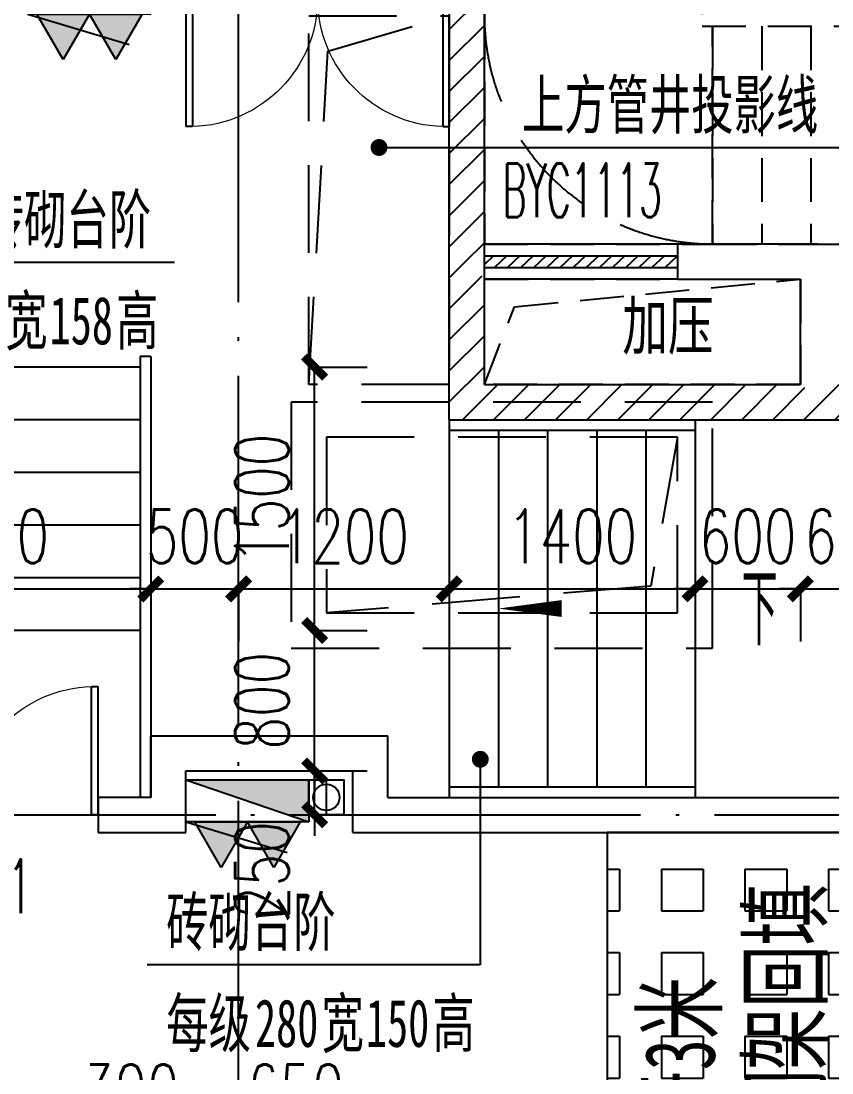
# Model space of a CAD drawing. Header units: millimetres. Extents: x 12325263 to 13848842, y -1463133 to 573208.
# Drawn here: x 12596558 to 12601177, y -1355956 to -1349967 of the extents above; entities that cross this region are included whole.
import ezdxf

# ---------------------------------------------------------------- set-up
doc = ezdxf.new("R2010")
doc.units = ezdxf.units.MM
doc.header["$LTSCALE"] = 1000
for name, pattern in [('ACAD_ISO02W100', [15, 12, -3]), ('DASHED2', [0.375, 0.25, -0.125]), ('DOTE', [2.42, 2, -0.2, 0.02, -0.2])]:
    doc.linetypes.add(name, pattern=pattern)
for name, color, linetype in [('#s-灭火器', 20, 'Continuous'), ('A-ANNO-DIMS', 83, 'Continuous'), ('A-ANNO-TEXT', 7, 'Continuous'), ('A-AXIS', 16, 'DOTE'), ('A-WALL', 5, 'Continuous'), ('A-WALL-PATT', 8, 'Continuous'), ('A_WALL(防火墙)', 151, 'Continuous'), ('AXIS', 3, 'Continuous'), ('DIM_SYMB', 3, 'Continuous'), ('DOOR_FIRE', 1, 'Continuous'), ('EQUIP_消火栓', 7, 'Continuous'), ('PUB_DIM', 83, 'Continuous'), ('PUB_TEXT', 7, 'Continuous'), ('STAIR', 2, 'Continuous'), ('VPIPE-消防高', 3, 'Continuous'), ('WINDOW', 4, 'Continuous'), ('WINDOW_TEXT', 7, 'Continuous'), ('人防墙', 6, 'Continuous'), ('人防平时标注', 42, 'Continuous'), ('投影线', 6, 'ACAD_ISO02W100'), ('水条件', 1, 'Continuous')]:
    doc.layers.add(name, color=color, linetype=linetype)
doc.styles.add('_TCH_DIM', font='SIMPLEX.shx', dxfattribs={"width": 0.7, "bigfont": 'GBCBIG.shx'})
doc.styles.add('_TCH_DIM_T3', font='SIMPLEX.shx', dxfattribs={"width": 0.705882, "bigfont": 'GBCBIG.shx'})
doc.styles.add('_TCH_WINDOW', font='SIMPLEX', dxfattribs={"width": 0.7, "height": 3.5, "bigfont": 'GBCBIG'})
doc.styles.add('TITXV', font='', dxfattribs={"width": 0.7})
doc.styles.add('宋体', font='', dxfattribs={"width": 0.65})
doc.styles.add('标注宋体', font='', dxfattribs={"width": 0.6})
doc.styles.get('TITXV').set_extended_font_data('SimSun')
doc.styles.get('宋体').set_extended_font_data('SimSun')
doc.styles.get('标注宋体').set_extended_font_data('NSimSun')
doc.dimstyles.new('_TCH_ARCH&&120', dxfattribs={"dimtxt": 306, "dimasz": 120, "dimexe": 300, "dimexo": 360, "dimgap": 147, "dimtad": 1, "dimdec": 0, "dimzin": 0, "dimdsep": 46, "dimtxsty": '_TCH_DIM_T3', "dimblk": 'ARCHTICK', "dimcen": 0.09, "dimclrt": 7, "dimazin": 2, "dimtfac": 1, "dimtdec": 0, "dimtix": 1, "dimtmove": 2, "dimatfit": 3, "dimfxl": 1, "dimfxlon": 1, "dimtolj": 1, "dimtzin": 0, "dimarcsym": 0})
pattern_1 = [(45, (0, 89.76), (-88.388383, 88.388383), [])]

# ---------------------------------------------------------------- blocks, each defined once
blk = doc.blocks.new('asdgafgf20230228-rf3')
at = {"layer": '人防平时标注'}
h = blk.add_hatch(dxfattribs=at)
h.set_pattern_fill('SQUARE', color=8, scale=150, angle=-90.00007)
h.set_pattern_definition([(269.9999303, (-12540076.84, 1360336.82), (238.125, -0.0002897), [238.125, -238.125]), (359.9999303, (-12540076.84, 1360336.82), (0.0002897, 238.125), [238.125, -238.125])])
h.paths.add_polyline_path([(60020, 5750), (56920, 5750), (56920, -650), (60020, -650)])
blk.add_lwpolyline([(60020, 5750), (56920, 5750), (56920, -650), (60020, -650)], close=True, dxfattribs=at)
at = {"layer": '人防平时标注', "style": '标注宋体', "width": 0.65}
for s, p in [('待人防门安装并打开后用预制钢架回填', (58132.5, -567.5, 0)), ('该区域结构降板50，净高不小于3米', (57532.5, -567.5, 0))]:
    blk.add_text(s, height=400, rotation=89.99993, dxfattribs=at).set_placement(p)
blk = doc.blocks.new('灭火器')
at = {"layer": '#s-灭火器', "ltscale": 1000}
for points in [[(292444.1, 59706.6), (292144.1, 59706.6), (292294.1, 59446.8)], [(292744.1, 59706.6), (292444.1, 59706.6), (292594.1, 59446.8)]]:
    blk.add_hatch(color=256, dxfattribs=at).paths.add_polyline_path(points)
for points in [[(292294.1, 59446.8), (292444.1, 59706.6), (292144.1, 59706.6)], [(292594.1, 59446.8), (292744.1, 59706.6), (292444.1, 59706.6)]]:
    blk.add_lwpolyline(points, close=True, dxfattribs=at)
blk = doc.blocks.new('$TWTSYS$00000508')
for p, q in [((-0.5, 0.5), (0.3236, 1.2241)), ((-0.5, 0.5), (-0.5, -0.5)), ((-0.5, -0.5), (0.5, 0.5)), ((0.5, 0.5), (-0.5, 0.5)), ((0.5, -0.5), (0.5, 0.5)), ((-0.5, -0.5), (0.5, -0.5))]:
    blk.add_line(p, q)
blk.add_solid([(0.5, -0.5), (0.5, 0.5), (-0.5, -0.5)])
blk = doc.blocks.new('消火栓')
at = {"layer": '#s-灭火器', "rotation": 180.0000000000001}
blk.add_blockref('灭火器', (12864422.1, 734931.8), dxfattribs=at)
at = {"layer": 'EQUIP_消火栓', "xscale": 700, "yscale": 240, "zscale": 700}
blk.add_blockref('$TWTSYS$00000508', (12571977.9, 675105.2), dxfattribs=at)
blk = doc.blocks.new('管位')
at = {"layer": '水条件'}
blk.add_line((12573126, 675360.4), (12573126, 675160.4), dxfattribs=at)
blk.add_lwpolyline([(12573026, 675360.4), (12573226, 675360.4), (12573226, 675160.4), (12573026, 675160.4)], close=True, dxfattribs=at)
blk = doc.blocks.new('asdfsadfasdfsa')
at = {"layer": 'VPIPE-消防高'}
blk.add_circle((40100, 1050), 75, dxfattribs=at)
at = {"xscale": -1, "rotation": 180}
for p in [(-12533228, 680735.2), (-12532328, 676135.2)]:
    blk.add_blockref('消火栓', p, dxfattribs=at)
at = {"layer": '水条件', "rotation": 180}
blk.add_blockref('管位', (12613225.9, 676310.4), dxfattribs=at)
blk = doc.blocks.new('agadgsgh')
at = {"layer": '投影线', "linetype": 'DASHED2', "ltscale": 2}
for points in [[(23799.7, -51249.9), (26199.7, -51249.9), (26199.7, -49849.9), (23799.7, -49849.9)], [(23999.7, -51049.9), (25999.7, -51049.9), (25999.7, -50049.9), (23999.7, -50049.9)]]:
    blk.add_lwpolyline(points, close=True, dxfattribs=at)
blk.add_lwpolyline([(25999.7, -50049.9), (25848.4, -50897.1), (23999.7, -51049.9)], dxfattribs=at)
blk = doc.blocks.new('qlzw')
at = {"layer": 'A-AXIS'}
for p, q in [((12464366.8, 979489.8), (12464366.8, 1082089.8)), ((12411416.8, 1027389.8), (12486866.8, 1027389.8))]:
    blk.add_line(p, q, dxfattribs=at)
blk = doc.blocks.new('_ArchTick')
at = {"color": 0, "linetype": 'ByBlock', "const_width": 0.4}
blk.add_lwpolyline([(-0.5, -0.5), (0.5, 0.5)], dxfattribs=at)
blk = doc.blocks.new('*D3249')
at = {"layer": 'A-ANNO-DIMS', "color": 0, "lineweight": -2, "transparency": 16777216}
for p, q in [((12597496.8, -1356359), (12597496.8, -1356660)), ((12597496.8, -1356360), (12597796.8, -1356360)), ((12597796.8, -1356359), (12597796.8, -1356660))]:
    blk.add_line(p, q, dxfattribs=at)
at = {"layer": 'Defpoints', "color": 0, "transparency": 16777216}
for p in [(12597496.8, -1354586.8), (12597796.8, -1354586.8), (12597796.8, -1356360)]:
    blk.add_point(p, dxfattribs=at)
at = {"layer": 'A-ANNO-DIMS', "color": 0, "lineweight": -2, "transparency": 16777216, "xscale": 120, "yscale": 120, "zscale": 120, "rotation": 180}
blk.add_blockref('_ArchTick', (12597496.8, -1356360), dxfattribs=at)
at = {"layer": 'A-ANNO-DIMS', "color": 0, "lineweight": -2, "transparency": 16777216, "xscale": 120, "yscale": 120, "zscale": 120}
blk.add_blockref('_ArchTick', (12597796.8, -1356360), dxfattribs=at)
at = {"layer": 'A-ANNO-DIMS', "color": 7, "transparency": 16777216, "insert": (12597182.4, -1356060), "char_height": 306, "attachment_point": 5, "style": '_TCH_DIM_T3'}
blk.add_mtext('\\A1;300', dxfattribs=at)
blk = doc.blocks.new('*D3250')
at = {"layer": 'A-ANNO-DIMS', "color": 0, "lineweight": -2, "transparency": 16777216}
for p, q in [((12597796.8, -1356360), (12597676.8, -1356360)), ((12597796.8, -1356359), (12597796.8, -1356660)), ((12597796.8, -1356360), (12598446.8, -1356360)), ((12598446.8, -1356359), (12598446.8, -1356660)), ((12598446.8, -1356360), (12598566.8, -1356360))]:
    blk.add_line(p, q, dxfattribs=at)
at = {"layer": 'Defpoints', "color": 0, "transparency": 16777216}
for p in [(12597796.8, -1354586.8), (12598446.8, -1354586.8), (12598446.8, -1356360)]:
    blk.add_point(p, dxfattribs=at)
at = {"layer": 'A-ANNO-DIMS', "color": 0, "lineweight": -2, "transparency": 16777216, "xscale": 120, "yscale": 120, "zscale": 120}
blk.add_blockref('_ArchTick', (12597796.8, -1356360), dxfattribs=at)
at = {"layer": 'A-ANNO-DIMS', "color": 0, "lineweight": -2, "transparency": 16777216, "xscale": 120, "yscale": 120, "zscale": 120, "rotation": 180}
blk.add_blockref('_ArchTick', (12598446.8, -1356360), dxfattribs=at)
at = {"layer": 'A-ANNO-DIMS', "color": 7, "transparency": 16777216, "insert": (12598121.8, -1356060), "char_height": 306, "attachment_point": 5, "style": '_TCH_DIM_T3'}
blk.add_mtext('\\A1;650', dxfattribs=at)
blk = doc.blocks.new('*D3281')
at = {"layer": 'A-ANNO-DIMS', "color": 0, "lineweight": -2, "transparency": 16777216}
for p, q in [((12598229, -1351936.8), (12598530, -1351936.8)), ((12598230, -1353436.8), (12598230, -1351936.8)), ((12598229, -1353436.8), (12598530, -1353436.8))]:
    blk.add_line(p, q, dxfattribs=at)
at = {"layer": 'Defpoints', "color": 0, "transparency": 16777216}
for p in [(12597236.8, -1351936.8), (12598230, -1351936.8), (12597236.8, -1353436.8)]:
    blk.add_point(p, dxfattribs=at)
at = {"layer": 'A-ANNO-DIMS', "color": 0, "lineweight": -2, "transparency": 16777216, "xscale": 120, "yscale": 120, "zscale": 120}
for p, rotation in [((12598230, -1351936.8), 90), ((12598230, -1353436.8), 270)]:
    blk.add_blockref('_ArchTick', p, dxfattribs=dict(at, rotation=rotation))
at = {"layer": 'A-ANNO-DIMS', "color": 7, "transparency": 16777216, "insert": (12597930, -1352686.8), "char_height": 306, "attachment_point": 5, "rotation": 90, "style": '_TCH_DIM_T3'}
blk.add_mtext('\\A1;1500', dxfattribs=at)
blk = doc.blocks.new('*D3282')
at = {"layer": 'A-ANNO-DIMS', "color": 0, "lineweight": -2, "transparency": 16777216}
for p, q in [((12598230, -1353436.8), (12598230, -1353316.8)), ((12598229, -1353436.8), (12598530, -1353436.8)), ((12598230, -1354236.8), (12598230, -1353436.8)), ((12598229, -1354236.8), (12598530, -1354236.8)), ((12598230, -1354236.8), (12598230, -1354356.8))]:
    blk.add_line(p, q, dxfattribs=at)
at = {"layer": 'Defpoints', "color": 0, "transparency": 16777216}
for p in [(12597236.8, -1353436.8), (12598230, -1353436.8), (12597236.8, -1354236.8)]:
    blk.add_point(p, dxfattribs=at)
at = {"layer": 'A-ANNO-DIMS', "color": 0, "lineweight": -2, "transparency": 16777216, "xscale": 120, "yscale": 120, "zscale": 120}
for p, rotation in [((12598230, -1353436.8), 270), ((12598230, -1354236.8), 90)]:
    blk.add_blockref('_ArchTick', p, dxfattribs=dict(at, rotation=rotation))
at = {"layer": 'A-ANNO-DIMS', "color": 7, "transparency": 16777216, "insert": (12597930, -1353836.8), "char_height": 306, "attachment_point": 5, "rotation": 90, "style": '_TCH_DIM_T3'}
blk.add_mtext('\\A1;800', dxfattribs=at)
blk = doc.blocks.new('*D3283')
at = {"layer": 'A-ANNO-DIMS', "color": 0, "lineweight": -2, "transparency": 16777216}
for p, q in [((12598230, -1354236.8), (12598230, -1354116.8)), ((12598229, -1354236.8), (12598530, -1354236.8)), ((12598230, -1354486.8), (12598230, -1354236.8)), ((12598229, -1354486.8), (12598530, -1354486.8)), ((12598230, -1354486.8), (12598230, -1354606.8))]:
    blk.add_line(p, q, dxfattribs=at)
at = {"layer": 'Defpoints', "color": 0, "transparency": 16777216}
for p in [(12597236.8, -1354236.8), (12598230, -1354236.8), (12597236.8, -1354486.8)]:
    blk.add_point(p, dxfattribs=at)
at = {"layer": 'A-ANNO-DIMS', "color": 0, "lineweight": -2, "transparency": 16777216, "xscale": 120, "yscale": 120, "zscale": 120}
for p, rotation in [((12598230, -1354236.8), 270), ((12598230, -1354486.8), 90)]:
    blk.add_blockref('_ArchTick', p, dxfattribs=dict(at, rotation=rotation))
at = {"layer": 'A-ANNO-DIMS', "color": 7, "transparency": 16777216, "insert": (12597930, -1354801.2), "char_height": 306, "attachment_point": 5, "rotation": 90, "style": '_TCH_DIM_T3'}
blk.add_mtext('\\A1;250', dxfattribs=at)
blk = doc.blocks.new('*D3574')
at = {"layer": 'Defpoints', "color": 0, "transparency": 16777216}
for p in [(12595396.8, -1352036.8), (12597296.8, -1352036.8), (12597296.8, -1353200)]:
    blk.add_point(p, dxfattribs=at)
at = {"layer": 'PUB_DIM', "color": 0, "lineweight": -2, "transparency": 16777216}
for p, q in [((12595396.8, -1353199), (12595396.8, -1353500)), ((12595396.8, -1353200), (12597296.8, -1353200)), ((12597296.8, -1353199), (12597296.8, -1353500))]:
    blk.add_line(p, q, dxfattribs=at)
at = {"layer": 'PUB_DIM', "color": 0, "lineweight": -2, "transparency": 16777216, "xscale": 120, "yscale": 120, "zscale": 120, "rotation": 180}
blk.add_blockref('_ArchTick', (12595396.8, -1353200), dxfattribs=at)
at = {"layer": 'PUB_DIM', "color": 0, "lineweight": -2, "transparency": 16777216, "xscale": 120, "yscale": 120, "zscale": 120}
blk.add_blockref('_ArchTick', (12597296.8, -1353200), dxfattribs=at)
at = {"layer": 'PUB_DIM', "color": 7, "transparency": 16777216, "insert": (12596346.8, -1352900), "char_height": 306, "attachment_point": 5, "style": '_TCH_DIM_T3'}
blk.add_mtext('\\A1;1900', dxfattribs=at)
blk = doc.blocks.new('*D3575')
at = {"layer": 'Defpoints', "color": 0, "transparency": 16777216}
for p in [(12597296.8, -1352036.8), (12597796.8, -1352036.8), (12597796.8, -1353200)]:
    blk.add_point(p, dxfattribs=at)
at = {"layer": 'PUB_DIM', "color": 0, "lineweight": -2, "transparency": 16777216}
for p, q in [((12597296.8, -1353200), (12597176.8, -1353200)), ((12597296.8, -1353199), (12597296.8, -1353500)), ((12597296.8, -1353200), (12597796.8, -1353200)), ((12597796.8, -1353199), (12597796.8, -1353500)), ((12597796.8, -1353200), (12597916.8, -1353200))]:
    blk.add_line(p, q, dxfattribs=at)
at = {"layer": 'PUB_DIM', "color": 0, "lineweight": -2, "transparency": 16777216, "xscale": 120, "yscale": 120, "zscale": 120}
blk.add_blockref('_ArchTick', (12597296.8, -1353200), dxfattribs=at)
at = {"layer": 'PUB_DIM', "color": 0, "lineweight": -2, "transparency": 16777216, "xscale": 120, "yscale": 120, "zscale": 120, "rotation": 180}
blk.add_blockref('_ArchTick', (12597796.8, -1353200), dxfattribs=at)
at = {"layer": 'PUB_DIM', "color": 7, "transparency": 16777216, "insert": (12597546.8, -1352900), "char_height": 306, "attachment_point": 5, "style": '_TCH_DIM_T3'}
blk.add_mtext('\\A1;500', dxfattribs=at)
blk = doc.blocks.new('*D3576')
at = {"layer": 'Defpoints', "color": 0, "transparency": 16777216}
for p in [(12597796.8, -1352036.8), (12598996.8, -1352036.8), (12598996.8, -1353200)]:
    blk.add_point(p, dxfattribs=at)
at = {"layer": 'PUB_DIM', "color": 0, "lineweight": -2, "transparency": 16777216}
for p, q in [((12597796.8, -1353199), (12597796.8, -1353500)), ((12597796.8, -1353200), (12598996.8, -1353200)), ((12598996.8, -1353199), (12598996.8, -1353500))]:
    blk.add_line(p, q, dxfattribs=at)
at = {"layer": 'PUB_DIM', "color": 0, "lineweight": -2, "transparency": 16777216, "xscale": 120, "yscale": 120, "zscale": 120, "rotation": 180}
blk.add_blockref('_ArchTick', (12597796.8, -1353200), dxfattribs=at)
at = {"layer": 'PUB_DIM', "color": 0, "lineweight": -2, "transparency": 16777216, "xscale": 120, "yscale": 120, "zscale": 120}
blk.add_blockref('_ArchTick', (12598996.8, -1353200), dxfattribs=at)
at = {"layer": 'PUB_DIM', "color": 7, "transparency": 16777216, "insert": (12598396.8, -1352900), "char_height": 306, "attachment_point": 5, "style": '_TCH_DIM_T3'}
blk.add_mtext('\\A1;1200', dxfattribs=at)
blk = doc.blocks.new('*D3577')
at = {"layer": 'Defpoints', "color": 0, "transparency": 16777216}
for p in [(12598996.8, -1352036.8), (12600396.8, -1352036.8), (12600396.8, -1353200)]:
    blk.add_point(p, dxfattribs=at)
at = {"layer": 'PUB_DIM', "color": 0, "lineweight": -2, "transparency": 16777216}
for p, q in [((12598996.8, -1353199), (12598996.8, -1353500)), ((12598996.8, -1353200), (12600396.8, -1353200)), ((12600396.8, -1353199), (12600396.8, -1353500))]:
    blk.add_line(p, q, dxfattribs=at)
at = {"layer": 'PUB_DIM', "color": 0, "lineweight": -2, "transparency": 16777216, "xscale": 120, "yscale": 120, "zscale": 120, "rotation": 180}
blk.add_blockref('_ArchTick', (12598996.8, -1353200), dxfattribs=at)
at = {"layer": 'PUB_DIM', "color": 0, "lineweight": -2, "transparency": 16777216, "xscale": 120, "yscale": 120, "zscale": 120}
blk.add_blockref('_ArchTick', (12600396.8, -1353200), dxfattribs=at)
at = {"layer": 'PUB_DIM', "color": 7, "transparency": 16777216, "insert": (12599696.8, -1352900), "char_height": 306, "attachment_point": 5, "style": '_TCH_DIM_T3'}
blk.add_mtext('\\A1;1400', dxfattribs=at)
blk = doc.blocks.new('*D3578')
at = {"layer": 'Defpoints', "color": 0, "transparency": 16777216}
for p in [(12600396.8, -1352036.8), (12600996.8, -1352036.8), (12600996.8, -1353200)]:
    blk.add_point(p, dxfattribs=at)
at = {"layer": 'PUB_DIM', "color": 0, "lineweight": -2, "transparency": 16777216}
for p, q in [((12600396.8, -1353200), (12600276.8, -1353200)), ((12600396.8, -1353199), (12600396.8, -1353500)), ((12600396.8, -1353200), (12600996.8, -1353200)), ((12600996.8, -1353199), (12600996.8, -1353500)), ((12600996.8, -1353200), (12601116.8, -1353200))]:
    blk.add_line(p, q, dxfattribs=at)
at = {"layer": 'PUB_DIM', "color": 0, "lineweight": -2, "transparency": 16777216, "xscale": 120, "yscale": 120, "zscale": 120}
blk.add_blockref('_ArchTick', (12600396.8, -1353200), dxfattribs=at)
at = {"layer": 'PUB_DIM', "color": 0, "lineweight": -2, "transparency": 16777216, "xscale": 120, "yscale": 120, "zscale": 120, "rotation": 180}
blk.add_blockref('_ArchTick', (12600996.8, -1353200), dxfattribs=at)
at = {"layer": 'PUB_DIM', "color": 7, "transparency": 16777216, "insert": (12600696.8, -1352900), "char_height": 306, "attachment_point": 5, "style": '_TCH_DIM_T3'}
blk.add_mtext('\\A1;600', dxfattribs=at)
blk = doc.blocks.new('*D3579')
at = {"layer": 'Defpoints', "color": 0, "transparency": 16777216}
for p in [(12600996.8, -1352036.8), (12601596.8, -1352036.8), (12601596.8, -1353200)]:
    blk.add_point(p, dxfattribs=at)
at = {"layer": 'PUB_DIM', "color": 0, "lineweight": -2, "transparency": 16777216}
for p, q in [((12600996.8, -1353200), (12600876.8, -1353200)), ((12600996.8, -1353199), (12600996.8, -1353500)), ((12600996.8, -1353200), (12601596.8, -1353200)), ((12601596.8, -1353199), (12601596.8, -1353500)), ((12601596.8, -1353200), (12601716.8, -1353200))]:
    blk.add_line(p, q, dxfattribs=at)
at = {"layer": 'PUB_DIM', "color": 0, "lineweight": -2, "transparency": 16777216, "xscale": 120, "yscale": 120, "zscale": 120}
blk.add_blockref('_ArchTick', (12600996.8, -1353200), dxfattribs=at)
at = {"layer": 'PUB_DIM', "color": 0, "lineweight": -2, "transparency": 16777216, "xscale": 120, "yscale": 120, "zscale": 120, "rotation": 180}
blk.add_blockref('_ArchTick', (12601596.8, -1353200), dxfattribs=at)
at = {"layer": 'PUB_DIM', "color": 7, "transparency": 16777216, "insert": (12601296.8, -1352900), "char_height": 306, "attachment_point": 5, "style": '_TCH_DIM_T3'}
blk.add_mtext('\\A1;600', dxfattribs=at)
blk = doc.blocks.new('$DorLib2D$00000002')
for p, q in [((-0.5, 0), (-0.5, 0.4875)), ((-0.475, 0.4875), (-0.5, 0.4875)), ((-0.475, 0), (-0.475, 0.4875)), ((0.475, 0), (0.475, 0.4875)), ((0.475, 0.4875), (0.5, 0.4875)), ((0.5, 0), (0.5, 0.4875)), ((-0.5, 0), (-0.475, 0)), ((0.5, 0), (0.475, 0))]:
    blk.add_line(p, q)
at = {"lineweight": 13}
for centre, start, end in [((-0.4875, 0), 0, 88.5307), ((0.4875, 0), 91.4693, 180)]:
    blk.add_arc(centre, 0.4875, start, end, dxfattribs=at)
blk = doc.blocks.new('$WINLIB2D$00000039')
at = {"color": 0}
for points in [[(-0.5, 0.5), (-0.5, -0.5)], [(0.5, 0.5), (-0.5, 0.5)], [(0.5, -0.5), (0.5, 0.5)], [(-0.5, 0.1667), (0.5, 0.1667)], [(-0.3839, -0.1667), (-0.448, 0.1667)], [(-0.3159, -0.1667), (-0.38, 0.1667)], [(-0.2479, -0.1667), (-0.312, 0.1667)], [(-0.1799, -0.1667), (-0.244, 0.1667)], [(-0.1119, -0.1667), (-0.176, 0.1667)], [(-0.0439, -0.1667), (-0.108, 0.1667)], [(0.0241, -0.1667), (-0.04, 0.1667)], [(0.0921, -0.1667), (0.028, 0.1667)], [(0.16, -0.1667), (0.0959, 0.1667)], [(0.228, -0.1667), (0.1639, 0.1667)], [(0.296, -0.1667), (0.2319, 0.1667)], [(0.364, -0.1667), (0.2999, 0.1667)], [(0.432, -0.1667), (0.3679, 0.1667)], [(0.5, -0.1667), (0.4359, 0.1667)], [(-0.4519, -0.1667), (-0.5, 0.0836)], [(-0.5, -0.1667), (0.5, -0.1667)], [(0.5, -0.5), (-0.5, -0.5)]]:
    blk.add_lwpolyline(points, dxfattribs=at)

msp = doc.modelspace()

# ---------------------------------------------------------------- hatches: boundary and pattern name
at = {"layer": 'A-WALL-PATT'}
h = msp.add_hatch(dxfattribs=at)
h.set_pattern_fill('ANSI37', color=252, scale=400)
h.set_pattern_definition([(45, (0, 0), (-449.012806, 449.012806), []), (135, (0, 0), (-449.012806, -449.012806), [])])
h.paths.add_polyline_path([(12504241.6, -1283958), (12637591.6, -1283958), (12637591.6, -1405608), (12504241.6, -1405608)])
h.paths.add_polyline_path([(12536667.4, -1284257.5), (12508912.2, -1303721.7), (12510476.6, -1305952.6), (12510476.6, -1360683.5), (12523697, -1360697.5), (12523657.2, -1398386.8), (12613949.5, -1398386.7), (12628138.6, -1317575.9), (12611264, -1314613), (12574996.8, -1314613), (12574997.8, -1307236.8), (12568296.8, -1307236.8), (12568296.8, -1310085.9), (12554779.2, -1310084.1)], flags=16)
h = msp.add_hatch(dxfattribs=at)
h.set_pattern_fill('普通砖', color=256, scale=50, style=0)
h.set_pattern_definition(pattern_1)
h.paths.add_polyline_path([(12599130.2, -1351336.8), (12599196.8, -1351236.8), (12599196.8, -1349836.8), (12599063.5, -1349836.8), (12598996.8, -1349936.8), (12598996.8, -1351336.8)])
h = msp.add_hatch(dxfattribs=at)
h.set_pattern_fill('普通砖', color=256, scale=50, style=0)
h.set_pattern_definition(pattern_1)
h.paths.add_polyline_path([(12598996.8, -1352236.8), (12599196.8, -1352036.8), (12599196.8, -1351436.8), (12599130.2, -1351336.8), (12598996.8, -1351336.8)])
h = msp.add_hatch(dxfattribs=at)
h.set_pattern_fill('普通砖', color=256, scale=50, style=0)
h.set_pattern_definition(pattern_1)
h.paths.add_polyline_path([(12599196.8, -1352036.8), (12598996.8, -1352236.8), (12601096.8, -1352236.8), (12601096.8, -1352103.5), (12600996.8, -1352036.8)])
h = msp.add_hatch(dxfattribs=at)
h.set_pattern_fill('普通砖', color=256, scale=50, style=0)
h.set_pattern_definition(pattern_1)
h.paths.add_polyline_path([(12601096.8, -1352103.5), (12601096.8, -1352236.8), (12601396.8, -1352236.8), (12601496.8, -1352170.1), (12601496.8, -1352036.8), (12601196.8, -1352036.8)])

# ---------------------------------------------------------------- linework, layer by layer
at = {"layer": 'A-WALL'}
for p, q in [((12599196.8, -1351436.8), (12599196.8, -1351236.8)), ((12601096.8, -1351236.8), (12600296.8, -1351236.8)), ((12600296.8, -1351236.8), (12600296.8, -1351436.8)), ((12601096.8, -1351236.8), (12603096.8, -1351236.8)), ((12600296.8, -1351436.8), (12600996.8, -1351436.8)), ((12600996.8, -1352036.8), (12600996.8, -1351436.8)), ((12597296.8, -1354386.8), (12597296.8, -1354036.8)), ((12597296.8, -1354036.8), (12598646.8, -1354036.8)), ((12598646.8, -1354386.8), (12598646.8, -1354036.8)), ((12597496.8, -1354586.8), (12597496.8, -1354236.8)), ((12597496.8, -1354236.8), (12598446.8, -1354236.8)), ((12598446.8, -1354586.8), (12598446.8, -1354236.8)), ((12597296.8, -1354386.8), (12596996.8, -1354386.8)), ((12596996.8, -1354386.8), (12596996.8, -1354586.8)), ((12598646.8, -1354386.8), (12601396.8, -1354386.8)), ((12596996.8, -1354586.8), (12597496.8, -1354586.8)), ((12598446.8, -1354586.8), (12601496.8, -1354586.8))]:
    msp.add_line(p, q, dxfattribs=at)
at = {"layer": 'A_WALL(防火墙)'}
for p, q in [((12599196.8, -1351236.8), (12599196.8, -1349836.8)), ((12598996.8, -1351336.8), (12598996.8, -1349936.8)), ((12598996.8, -1352236.8), (12598996.8, -1351336.8)), ((12599196.8, -1352036.8), (12599196.8, -1351436.8)), ((12599196.8, -1352036.8), (12600996.8, -1352036.8)), ((12598996.8, -1352236.8), (12601096.8, -1352236.8)), ((12601096.8, -1352236.8), (12601396.8, -1352236.8))]:
    msp.add_line(p, q, dxfattribs=at)
at = {"layer": 'AXIS'}
for p, q in [((12598596.8, -1350686.8), (12599506.6, -1350686.8)), ((12599506.6, -1350686.8), (12601258.9, -1350686.8)), ((12595456.8, -1351339.9), (12597432.6, -1351339.9)), ((12599173.6, -1354170), (12599173.6, -1355340)), ((12599173.6, -1355340), (12597276.8, -1355340))]:
    msp.add_line(p, q, dxfattribs=at)
at = {"layer": 'AXIS', "const_width": 48}
for points in [[(12598572.8, -1350686.8, 1), (12598620.8, -1350686.8, 1)], [(12599173.6, -1354146, 1), (12599173.6, -1354194, 1)]]:
    msp.add_lwpolyline(points, format="xyb", close=True, dxfattribs=at)
at = {"layer": 'DIM_SYMB'}
msp.add_lwpolyline([(12600536.8, -1353311.8, 0, 0, 0), (12599276.8, -1353311.8, 0, 96, 0), (12599636.8, -1353311.8, 0, 0, 0)], format="xyseb", dxfattribs=at)
at = {"layer": 'STAIR'}
for p, q in [((12597236.8, -1351876.8), (12597236.8, -1354386.8)), ((12597296.8, -1351876.8), (12597236.8, -1351876.8)), ((12597296.8, -1351876.8), (12597296.8, -1354386.8)), ((12597236.8, -1351936.8), (12595456.8, -1351936.8)), ((12597296.8, -1351936.8), (12597296.8, -1353436.8)), ((12597236.8, -1352236.8), (12595456.8, -1352236.8)), ((12598996.8, -1352236.8), (12600396.8, -1352236.8)), ((12598996.8, -1352236.8), (12598996.8, -1352296.8)), ((12598996.8, -1352236.8), (12600396.8, -1352236.8)), ((12598996.8, -1352236.8), (12598996.8, -1352296.8)), ((12600396.8, -1352236.8), (12600396.8, -1352296.8)), ((12600396.8, -1352236.8), (12600396.8, -1352296.8)), ((12598996.8, -1352296.8), (12600396.8, -1352296.8)), ((12598996.8, -1352296.8), (12598996.8, -1354326.8)), ((12599276.8, -1352296.8), (12599276.8, -1354326.8)), ((12599556.8, -1352296.8), (12599556.8, -1354326.8)), ((12599836.8, -1352296.8), (12599836.8, -1354326.8)), ((12600116.8, -1352296.8), (12600116.8, -1354326.8)), ((12600396.8, -1352296.8), (12600396.8, -1354326.8)), ((12597236.8, -1352536.8), (12595456.8, -1352536.8)), ((12597236.8, -1352836.8), (12595456.8, -1352836.8)), ((12597236.8, -1353136.8), (12595456.8, -1353136.8)), ((12597236.8, -1353436.8), (12595456.8, -1353436.8)), ((12598996.8, -1354326.8), (12600396.8, -1354326.8)), ((12598996.8, -1354326.8), (12598996.8, -1354386.8)), ((12598996.8, -1354326.8), (12598996.8, -1354386.8)), ((12600396.8, -1354326.8), (12600396.8, -1354386.8)), ((12600396.8, -1354326.8), (12600396.8, -1354386.8)), ((12597296.8, -1354386.8), (12597236.8, -1354386.8)), ((12598996.8, -1354386.8), (12600396.8, -1354386.8)), ((12598996.8, -1354386.8), (12600396.8, -1354386.8))]:
    msp.add_line(p, q, dxfattribs=at)
at = {"layer": '投影线', "color": 252, "linetype": 'DASHED2'}
for p, q in [((12599196.8, -1348436.8), (12599196.8, -1351236.8)), ((12600436.8, -1349676.8), (12600436.8, -1349996.8)), ((12600436.8, -1349996.8), (12603356.8, -1349996.8)), ((12600496.8, -1349996.8), (12600496.8, -1351236.8)), ((12600496.8, -1351236.8), (12600496.8, -1349996.8)), ((12600776.8, -1349996.8), (12600776.8, -1351236.8)), ((12601056.8, -1349996.8), (12601056.8, -1351236.8)), ((12599196.8, -1351236.8), (12600496.8, -1351236.8)), ((12600496.8, -1351236.8), (12603296.8, -1351236.8))]:
    msp.add_line(p, q, dxfattribs=at)
at = {"layer": '投影线', "color": 252, "linetype": 'DASHED2', "ltscale": 2}
msp.add_lwpolyline([(12600496.8, -1348436.8, 0.414214), (12599196.9, -1349736.7), (12599196.9, -1349936.7, 0.414214), (12600496.8, -1351236.6)], format="xyb", dxfattribs=at)
at = {"layer": '投影线', "linetype": 'DASHED2', "ltscale": 2}
msp.add_lwpolyline([(12598196.8, -1349936.8), (12598996.8, -1349936.8), (12598996.8, -1352036.8), (12598196.8, -1352036.8)], close=True, dxfattribs=at)
msp.add_lwpolyline([(12598196.8, -1352036.8), (12598305.8, -1350139.2), (12598996.8, -1349936.8)], dxfattribs=at)
at = {"layer": '投影线', "linetype": 'DASHED2'}
msp.add_lwpolyline([(12599196.8, -1352036.8), (12599368.4, -1351593.5), (12600996.8, -1351436.8)], dxfattribs=at)
msp.add_lwpolyline([(12599196.8, -1351436.8), (12600996.8, -1351436.8), (12600996.8, -1352036.8), (12599196.8, -1352036.8)], close=True, dxfattribs=at)

# ---------------------------------------------------------------- block references
for name, p in [('asdfsadfasdfsa', (12558196.8, -1355436.8)), ('agadgsgh', (12574297.1, -1302286.9))]:
    msp.add_blockref(name, p)
at = {"layer": 'A_WALL(防火墙)'}
msp.add_blockref('qlzw', (133430, -2381876.5), dxfattribs=at)
at = {"layer": 'DOOR_FIRE', "xscale": 1500, "yscale": -1500, "zscale": 200, "rotation": 359.9999999999137}
msp.add_blockref('$DorLib2D$00000002', (12598246.8, -1349836.8), dxfattribs=at)
at = {"layer": 'WINDOW'}
ref = msp.add_blockref('$WINLIB2D$00000039', (12599746.8, -1351336.8), dxfattribs=dict(at, xscale=1100, yscale=-200, zscale=200, rotation=359.9999999999933))
ref.add_attrib('A', 'BYC1113', (12599300.4, -1351083.9), dxfattribs={"layer": 'WINDOW_TEXT', "height": 306, "style": '_TCH_DIM', "width": 0.494118})
ref = msp.add_blockref('$DorLib2D$00000002', (12596246.8, -1354486.8), dxfattribs=dict(at, xscale=-1500, yscale=1500, zscale=200))
ref.add_attrib('A', 'M1521', (12595940.8, -1355045.7), dxfattribs={"layer": 'WINDOW_TEXT', "height": 306, "style": '_TCH_WINDOW', "width": 0.494118})
at = {"layer": '人防墙'}
msp.add_blockref('asdgafgf20230228-rf3', (12542976.8, -1360336.8), dxfattribs=at)

# ---------------------------------------------------------------- texts
at = {"layer": 'A-ANNO-TEXT', "style": 'TITXV', "width": 0.7}
msp.add_text('加压', height=271.9, dxfattribs=at).set_placement((12599983, -1351836.8))
at = {"layer": 'PUB_TEXT'}
for s, height, style, width, p in [('上方管井投影线', 271.9, '宋体', 0.65, (12599411.2, -1350578.8)), ('砖砌台阶', 271.9, '宋体', 0.65, (12596334.3, -1351231.9)), ('宽', 271.9, '宋体', 0.65, (12596467.6, -1351807.9)), ('158', 271.9, '宋体', 0.65, (12596720.4, -1351807.9)), ('高', 271.9, '宋体', 0.65, (12597099.5, -1351807.9)), ('下', 405.1, '_TCH_DIM', 0.7, (12600662.8, -1353521.8)), ('砖砌台阶', 271.9, '宋体', 0.65, (12597384.8, -1355232)), ('每级', 271.9, '宋体', 0.65, (12597384.8, -1355808)), ('宽', 271.9, '宋体', 0.65, (12598269.5, -1355808)), ('高', 271.9, '宋体', 0.65, (12598901.4, -1355808)), ('280', 271.9, '宋体', 0.65, (12597890.3, -1355808)), ('150', 271.9, '宋体', 0.65, (12598522.2, -1355808))]:
    msp.add_text(s, height=height, dxfattribs=dict(at, style=style, width=width)).set_placement(p)

# ---------------------------------------------------------------- dimensions: what is measured, and where the dimension line sits
at = {"layer": 'A-ANNO-DIMS'}
for p1, p2, distance, picture, middle in [((12597236.8, -1353436.8), (12597236.8, -1351936.8), -993.2, '*D3281', (12597930, -1352686.8)), ((12597236.8, -1354236.8), (12597236.8, -1353436.8), -993.2, '*D3282', (12597930, -1353836.8)), ((12597796.8, -1354586.8), (12598446.8, -1354586.8), -1773.2, '*D3250', (12598121.8, -1356060))]:
    dim = msp.add_aligned_dim(p1=p1, p2=p2, distance=distance, dimstyle='_TCH_ARCH&&120', dxfattribs=at)
    dim.commit()
    dim.dimension.update_dxf_attribs({"geometry": picture, "text_midpoint": middle})
for base, p1, p2, angle, picture, middle in [((12598230, -1354236.8), (12597236.8, -1354486.8), (12597236.8, -1354236.8), 90, '*D3283', (12597930, -1354801.2)), ((12597796.8, -1356360), (12597496.8, -1354586.8), (12597796.8, -1354586.8), 360, '*D3249', (12597182.4, -1356060))]:
    dim = msp.add_linear_dim(base=base, p1=p1, p2=p2, angle=angle, dimstyle='_TCH_ARCH&&120', dxfattribs=at)
    dim.commit()
    dim.dimension.update_dxf_attribs({"geometry": picture, "text_midpoint": middle, "dimtype": 129})
at = {"layer": 'PUB_DIM'}
for p1, p2, picture, middle in [((12595396.8, -1352036.8), (12597296.8, -1352036.8), '*D3574', (12596346.8, -1352900)), ((12597296.8, -1352036.8), (12597796.8, -1352036.8), '*D3575', (12597546.8, -1352900)), ((12597796.8, -1352036.8), (12598996.8, -1352036.8), '*D3576', (12598396.8, -1352900)), ((12598996.8, -1352036.8), (12600396.8, -1352036.8), '*D3577', (12599696.8, -1352900)), ((12600396.8, -1352036.8), (12600996.8, -1352036.8), '*D3578', (12600696.8, -1352900)), ((12600996.8, -1352036.8), (12601596.8, -1352036.8), '*D3579', (12601296.8, -1352900))]:
    dim = msp.add_aligned_dim(p1=p1, p2=p2, distance=-1163.2, dimstyle='_TCH_ARCH&&120', dxfattribs=at)
    dim.commit()
    dim.dimension.update_dxf_attribs({"geometry": picture, "text_midpoint": middle})

doc.saveas('drawing.dxf')
